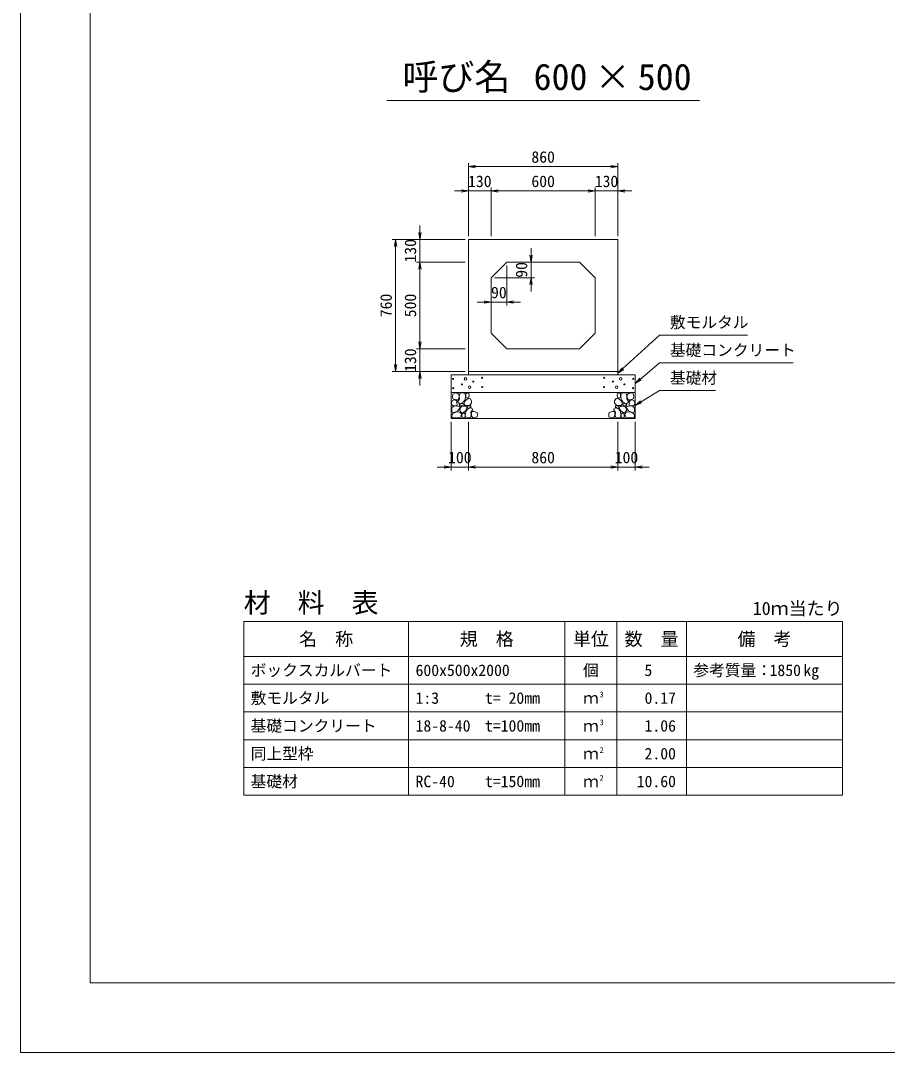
# Model space of a CAD drawing. Units: millimetres at full size, sheet at 1:20. Extents: x 0 to 16820, y 0 to 11880.
# Drawn here: x 0 to 4993, y 0 to 5940 of the extents above; entities that cross this region are included whole.
import ezdxf
from ezdxf.enums import TextEntityAlignment as Align

# ---------------------------------------------------------------- set-up
doc = ezdxf.new("R2010")
doc.units = ezdxf.units.MM
doc.header["$LTSCALE"] = 20
for name, color, linetype, lineweight in [('D-DCR-HCHn', 4, 'Continuous', 9), ('D-MTR-FRAM', 7, 'Continuous', 13), ('D-MTR-LINE', 7, 'Continuous', 13), ('D-STR-DIM', 7, 'Continuous', 13), ('D-STR-STRn', 1, 'Continuous', 13), ('D-STR-TXT', 7, 'Continuous', 13), ('D-TTL', 2, 'Continuous', 13), ('D-TTL-TXT', 7, 'Continuous', 13)]:
    doc.layers.add(name, color=color, linetype=linetype, lineweight=lineweight)
doc.layers.add('D-MTR', color=7, linetype='Continuous')
doc.layers.add('D-MTR-TXT', color=7, linetype='Continuous')
doc.styles.add('ＭＳ ゴシック', font='')
doc.styles.get('ＭＳ ゴシック').set_extended_font_data('MS Gothic')

# ---------------------------------------------------------------- blocks, each defined once
blk = doc.blocks.new('open_arrow')
at = {"color": 0, "linetype": 'Continuous', "lineweight": -2}
blk.add_lwpolyline([(7.5, 1.25), (0, 0), (7.5, -1.25)], dxfattribs=at)

msp = doc.modelspace()

# ---------------------------------------------------------------- linework, layer by layer
at = {"layer": 'D-DCR-HCHn'}
for points in [[(2485.46, 3750.36), (2480.26, 3734.75), (2487.19, 3724.35), (2504.53, 3722.62), (2516.37, 3727.7), (2511.46, 3739.95), (2514.93, 3746.89), (2508, 3753.82), (2497.6, 3757.29)], [(2518.4, 3793.7), (2502.8, 3797.16), (2488.93, 3790.23), (2487.19, 3774.63), (2490.66, 3762.49), (2508, 3757.29), (2520.13, 3757.29), (2525.33, 3765.96), (2525.33, 3785.03)], [(2532.27, 3795.43), (2527.07, 3779.83), (2528.8, 3762.49), (2516.67, 3743.42), (2532.27, 3734.75), (2549.6, 3743.42), (2560, 3757.29), (2563.47, 3779.83), (2560, 3791.96), (2549.6, 3797.16)], [(2561.74, 3753.82), (2553.07, 3733.02), (2560, 3724.35), (2580.81, 3724.35), (2589.48, 3727.82), (2598.14, 3739.95), (2598.14, 3750.36), (2589.48, 3764.22), (2579.07, 3765.96)], [(2565.21, 3791.96), (2565.21, 3771.16), (2573.87, 3765.96), (2582.54, 3771.16), (2584.28, 3783.29), (2582.54, 3793.7), (2570.41, 3797.16)], [(3458.26, 3753.82), (3466.93, 3733.02), (3460, 3724.35), (3439.19, 3724.35), (3430.52, 3727.82), (3421.86, 3739.95), (3421.86, 3750.36), (3430.52, 3764.22), (3440.93, 3765.96)], [(3454.79, 3791.96), (3454.79, 3771.16), (3446.13, 3765.96), (3437.46, 3771.16), (3435.72, 3783.29), (3437.46, 3793.7), (3449.59, 3797.16)], [(3487.73, 3795.43), (3492.93, 3779.83), (3491.2, 3762.49), (3503.33, 3743.42), (3487.73, 3734.75), (3470.4, 3743.42), (3460, 3757.29), (3456.53, 3779.83), (3460, 3791.96), (3470.4, 3797.16)], [(3501.6, 3793.7), (3517.2, 3797.16), (3531.07, 3790.23), (3532.81, 3774.63), (3529.34, 3762.49), (3512, 3757.29), (3499.87, 3757.29), (3494.67, 3765.96), (3494.67, 3785.03)], [(3534.54, 3750.36), (3539.74, 3734.75), (3532.81, 3724.35), (3515.47, 3722.62), (3503.63, 3727.7), (3508.54, 3739.95), (3505.07, 3746.89), (3512, 3753.82), (3522.4, 3757.29)], [(2518.37, 3692.76), (2531.21, 3712.02), (2529.6, 3716.83), (2511.95, 3721.65), (2495.89, 3720.04), (2484.66, 3710.41), (2483.05, 3699.18), (2484.66, 3687.94), (2497.5, 3684.73)], [(2524.79, 3652.63), (2536.02, 3657.44), (2539.23, 3673.49), (2532.81, 3684.73), (2521.58, 3687.94), (2507.13, 3686.34), (2491.08, 3679.92), (2483.05, 3670.28), (2483.05, 3659.05), (2487.87, 3652.63), (2507.13, 3654.23)], [(2535.73, 3734.75), (2527.07, 3727.82), (2530.53, 3722.62), (2542.67, 3722.62), (2547.87, 3724.35), (2551.34, 3731.29), (2546.14, 3736.49)], [(2563.31, 3692.76), (2571.34, 3712.02), (2564.92, 3720.04), (2545.65, 3720.04), (2537.63, 3716.83), (2529.6, 3705.6), (2529.6, 3695.97), (2537.63, 3683.13), (2547.26, 3681.52)], [(2590.6, 3654.23), (2595.41, 3668.68), (2593.81, 3684.73), (2605.05, 3702.39), (2590.6, 3710.41), (2574.55, 3702.39), (2564.92, 3689.55), (2561.71, 3668.68), (2564.92, 3657.44), (2574.55, 3652.63)], [(2587.39, 3710.41), (2595.41, 3716.83), (2592.2, 3721.65), (2580.97, 3721.65), (2576.15, 3720.04), (2572.94, 3713.62), (2577.76, 3708.81)], [(2603.44, 3655.84), (2617.89, 3652.63), (2630.73, 3659.05), (2632.33, 3673.49), (2629.12, 3684.73), (2613.07, 3689.55), (2601.84, 3689.55), (2597.02, 3681.52), (2597.02, 3663.86)], [(3416.56, 3655.84), (3402.11, 3652.63), (3389.27, 3659.05), (3387.67, 3673.49), (3390.88, 3684.73), (3406.93, 3689.55), (3418.16, 3689.55), (3422.98, 3681.52), (3422.98, 3663.86)], [(3429.4, 3654.23), (3424.59, 3668.68), (3426.19, 3684.73), (3414.95, 3702.39), (3429.4, 3710.41), (3445.45, 3702.39), (3455.08, 3689.55), (3458.29, 3668.68), (3455.08, 3657.44), (3445.45, 3652.63)], [(3432.61, 3710.41), (3424.59, 3716.83), (3427.8, 3721.65), (3439.03, 3721.65), (3443.85, 3720.04), (3447.06, 3713.62), (3442.24, 3708.81)], [(3456.69, 3692.76), (3448.66, 3712.02), (3455.08, 3720.04), (3474.35, 3720.04), (3482.37, 3716.83), (3490.4, 3705.6), (3490.4, 3695.97), (3482.37, 3683.13), (3472.74, 3681.52)], [(3484.27, 3734.75), (3492.93, 3727.82), (3489.47, 3722.62), (3477.33, 3722.62), (3472.13, 3724.35), (3468.66, 3731.29), (3473.86, 3736.49)], [(3495.21, 3652.63), (3483.98, 3657.44), (3480.77, 3673.49), (3487.19, 3684.73), (3498.42, 3687.94), (3512.87, 3686.34), (3528.92, 3679.92), (3536.95, 3670.28), (3536.95, 3659.05), (3532.13, 3652.63), (3512.87, 3654.23)], [(3501.63, 3692.76), (3488.79, 3712.02), (3490.4, 3716.83), (3508.05, 3721.65), (3524.11, 3720.04), (3535.34, 3710.41), (3536.95, 3699.18), (3535.34, 3687.94), (3522.5, 3684.73)], [(2560.1, 3657.44), (2560.1, 3676.7), (2552.08, 3681.52), (2544.05, 3676.7), (2542.44, 3665.47), (2544.05, 3655.84), (2555.29, 3652.63)], [(3459.9, 3657.44), (3459.9, 3676.7), (3467.92, 3681.52), (3475.95, 3676.7), (3477.56, 3665.47), (3475.95, 3655.84), (3464.71, 3652.63)]]:
    msp.add_lwpolyline(points, close=True, dxfattribs=at)
for centre, radius in [((2490.73, 3877.43), 3), ((2563.34, 3877.43), 7.5), ((2607.71, 3861.64), 3), ((2658.13, 3883.48), 3), ((3361.87, 3883.48), 3), ((3412.29, 3861.64), 3), ((3456.66, 3877.43), 7.5), ((3529.27, 3877.43), 3), ((2491.87, 3823.92), 3), ((2542.29, 3845.76), 3), ((2586.66, 3829.97), 7.5), ((2659.27, 3829.97), 3), ((3360.73, 3829.97), 3), ((3433.34, 3829.97), 7.5), ((3477.71, 3845.76), 3), ((3528.13, 3823.92), 3)]:
    msp.add_circle(centre, radius, dxfattribs=at)
at = {"layer": 'D-MTR-FRAM'}
for p, q in [((1285, 2480), (4735, 2480)), ((1285, 2480), (1285, 1480)), ((4735, 2480), (4735, 1480)), ((1285, 1480), (4735, 1480))]:
    msp.add_line(p, q, dxfattribs=at)
at = {"layer": 'D-MTR-LINE'}
for p, q in [((2235, 2480), (2235, 1480)), ((3135, 2480), (3135, 1480)), ((3435, 2480), (3435, 1480)), ((3835, 2480), (3835, 1480)), ((1285, 2280), (4735, 2280)), ((1285, 2120), (4735, 2120)), ((1285, 1960), (4735, 1960)), ((1285, 1800), (4735, 1800)), ((1285, 1640), (4735, 1640))]:
    msp.add_line(p, q, dxfattribs=at)
at = {"layer": 'D-STR-DIM'}
for p, q in [((2580, 4700), (2580, 5120)), ((3440, 4700), (3440, 5120)), ((2580, 5100), (3440, 5100)), ((2500, 4960), (2790, 4960)), ((2580, 4700), (2580, 4980)), ((2710, 4700), (2710, 4980)), ((2710, 4700), (2710, 4980)), ((2710, 4960), (3310, 4960)), ((3230, 4960), (3520, 4960)), ((3310, 4700), (3310, 4980)), ((3310, 4700), (3310, 4980)), ((3440, 4700), (3440, 4980)), ((2300, 4470), (2300, 4760)), ((2560, 4680), (2140, 4680)), ((2160, 3920), (2160, 4680)), ((2560, 4680), (2280, 4680)), ((2940, 4380), (2940, 4630)), ((2560, 4550), (2280, 4550)), ((2560, 4550), (2280, 4550)), ((2300, 4050), (2300, 4550)), ((2800, 4530), (2800, 4300)), ((2820, 4550), (2960, 4550)), ((2730, 4460), (2960, 4460)), ((2710, 4440), (2710, 4300)), ((2880, 4320), (2630, 4320)), ((2300, 3840), (2300, 4130)), ((2560, 4050), (2280, 4050)), ((2560, 4050), (2280, 4050)), ((2560, 3920), (2140, 3920)), ((2560, 3920), (2280, 3920)), ((2480, 3630), (2480, 3350)), ((2580, 3630), (2580, 3350)), ((2580, 3630), (2580, 3350)), ((3440, 3630), (3440, 3350)), ((3440, 3630), (3440, 3350)), ((3540, 3630), (3540, 3350)), ((2660, 3370), (2400, 3370)), ((2580, 3370), (3440, 3370)), ((3360, 3370), (3620, 3370))]:
    msp.add_line(p, q, dxfattribs=at)
at = {"layer": 'D-STR-STRn'}
for p, q in [((2580, 4680), (3440, 4680)), ((2580, 3920), (2580, 4680)), ((3440, 4680), (3440, 3920)), ((2710, 4460), (2800, 4550)), ((2800, 4550), (3220, 4550)), ((3220, 4550), (3310, 4460)), ((2710, 4140), (2710, 4460)), ((3310, 4460), (3310, 4140)), ((2800, 4050), (2710, 4140)), ((3310, 4140), (3220, 4050)), ((3220, 4050), (2800, 4050)), ((2480, 3650), (2480, 3900)), ((2480, 3900), (3540, 3900)), ((3440, 3920), (2580, 3920)), ((2580, 3920), (2580, 3900)), ((3440, 3920), (3440, 3900)), ((3540, 3900), (3540, 3650)), ((2480, 3800), (3540, 3800)), ((2480, 3650), (3540, 3650))]:
    msp.add_line(p, q, dxfattribs=at)
at = {"layer": 'D-STR-TXT'}
for points in [[(3440, 3910), (3469.49, 3937.03), (3680, 4130), (4186.65, 4130)], [(3540, 3850), (3570.37, 3876.03), (3680, 3970), (4450.3, 3970)], [(3540, 3725), (3574.19, 3745.76), (3680, 3810), (4002.94, 3810)]]:
    msp.add_lwpolyline(points, dxfattribs=at)
at = {"layer": 'D-TTL'}
for points in [[(0, 0), (16820, 0), (16820, 11880), (0, 11880)], [(400, 400), (16420, 400), (16420, 11480), (400, 11480)]]:
    msp.add_lwpolyline(points, close=True, dxfattribs=at)
at = {"layer": 'D-TTL-TXT'}
msp.add_line((2110, 5480), (3910, 5480), dxfattribs=at)

# ---------------------------------------------------------------- block references
at = {"layer": 'D-STR-DIM', "xscale": 5.33, "yscale": 5.33}
for p in [(2580, 5100), (2710, 4960), (2710, 4960), (3440, 4960), (2800, 4320), (2580, 3370), (2580, 3370), (3540, 3370)]:
    msp.add_blockref('open_arrow', p, dxfattribs=at)
for p, rotation in [((3440, 5100), 180), ((2580, 4960), 180), ((3310, 4960), 180), ((3310, 4960), 180), ((2300, 4680), 90), ((2160, 4680), 270), ((2940, 4550), 90), ((2300, 4550), 270), ((2300, 4550), 270), ((2940, 4460), 270), ((2710, 4320), 180), ((2300, 4050), 90), ((2300, 4050), 90), ((2160, 3920), 90), ((2300, 3920), 270), ((2480, 3370), 180), ((3440, 3370), 180), ((3440, 3370), 180)]:
    msp.add_blockref('open_arrow', p, dxfattribs=dict(at, rotation=rotation))
at = {"layer": 'D-STR-TXT', "xscale": 5.33, "yscale": 5.33}
for p, rotation in [((3440, 3910), 42.5), ((3540, 3850), 40.6), ((3540, 3725), 31.3)]:
    msp.add_blockref('open_arrow', p, dxfattribs=dict(at, rotation=rotation))

# ---------------------------------------------------------------- texts
at = {"layer": 'D-MTR', "style": 'ＭＳ ゴシック'}
msp.add_text('材\u3000料\u3000表', height=113.9, dxfattribs=at).set_placement((1285, 2498.15), align=Align.BOTTOM_LEFT)
msp.add_text('10ｍ当たり', height=75.95, dxfattribs=at).set_placement((4735, 2495.43), align=Align.BOTTOM_RIGHT)
at = {"layer": 'D-MTR-TXT', "style": 'ＭＳ ゴシック'}
for s, height, p in [('名\u3000称', 75.95, (1760, 2380)), ('規\u3000格', 75.95, (2685, 2380)), ('単位', 75.95, (3285, 2380)), ('数\u3000量', 75.95, (3635, 2380)), ('備\u3000考', 75.95, (4285, 2380)), ('個', 66.46, (3285, 2200)), ('ｍ', 66.46, (3285, 2040)), ('ｍ', 66.46, (3285, 1880)), ('ｍ', 66.46, (3285, 1720)), ('ｍ', 66.46, (3285, 1560))]:
    msp.add_text(s, height=height, dxfattribs=at).set_placement(p, align=Align.MIDDLE_CENTER)
for s, p in [('ボックスカルバート', (1325, 2200)), ('600x500x2000', (2275, 2200)), ('参考質量：    kg', (3875, 2200)), ('敷モルタル', (1325, 2040)), ('1:3', (2275, 2040)), ('t= 20mm', (2675, 2040)), ('基礎コンクリート', (1325, 1880)), ('18-8-40', (2275, 1880)), ('t=100mm', (2675, 1880)), ('同上型枠', (1325, 1720)), ('基礎材', (1325, 1560)), ('RC-40', (2275, 1560)), ('t=150mm', (2675, 1560))]:
    msp.add_text(s, height=66.46, dxfattribs=at).set_placement(p, align=Align.MIDDLE_LEFT)
for s, p in [('5', (3638.55, 2200)), ('1850', (4495, 2200)), ('0.17', (3775, 2040)), ('1.06', (3775, 1880)), ('2.00', (3775, 1720)), ('10.60', (3775, 1560))]:
    msp.add_text(s, height=66.46, dxfattribs=at).set_placement(p, align=Align.MIDDLE_RIGHT)
for s, p in [('3', (3335, 2033.63)), ('3', (3335, 1873.63)), ('2', (3335, 1713.63)), ('2', (3335, 1553.63))]:
    msp.add_text(s, height=33.23, dxfattribs=at).set_placement(p, align=Align.BOTTOM_LEFT)
at = {"layer": 'D-STR-DIM', "style": 'ＭＳ ゴシック'}
for s, p in [('860', (3010, 5155)), ('130', (2645, 5015)), ('600', (3010, 5015)), ('130', (3375, 5015)), ('90', (2755, 4375)), ('100', (2530, 3425)), ('860', (3010, 3425)), ('100', (3490, 3425))]:
    msp.add_text(s, height=66.46, dxfattribs=at).set_placement(p, align=Align.MIDDLE_CENTER)
for s, p in [('130', (2245, 4615)), ('90', (2885, 4505)), ('760', (2105, 4300)), ('500', (2245, 4300)), ('130', (2245, 3985))]:
    msp.add_text(s, height=66.46, rotation=90, dxfattribs=at).set_placement(p, align=Align.MIDDLE_CENTER)
at = {"layer": 'D-STR-TXT', "style": 'ＭＳ ゴシック'}
for s, p in [('敷モルタル', (3740, 4150)), ('基礎コンクリート', (3740, 3990)), ('基礎材', (3740, 3830))]:
    msp.add_text(s, height=66.46, dxfattribs=at).set_placement(p, align=Align.BOTTOM_LEFT)
at = {"layer": 'D-TTL-TXT', "style": 'ＭＳ ゴシック'}
for s, p in [('呼び名', (2510, 5495)), ('600', (3110, 5495)), ('×', (3410, 5495)), ('500', (3710, 5495))]:
    msp.add_text(s, height=151.9, dxfattribs=at).set_placement(p, align=Align.BOTTOM_CENTER)

doc.saveas('drawing.dxf')
